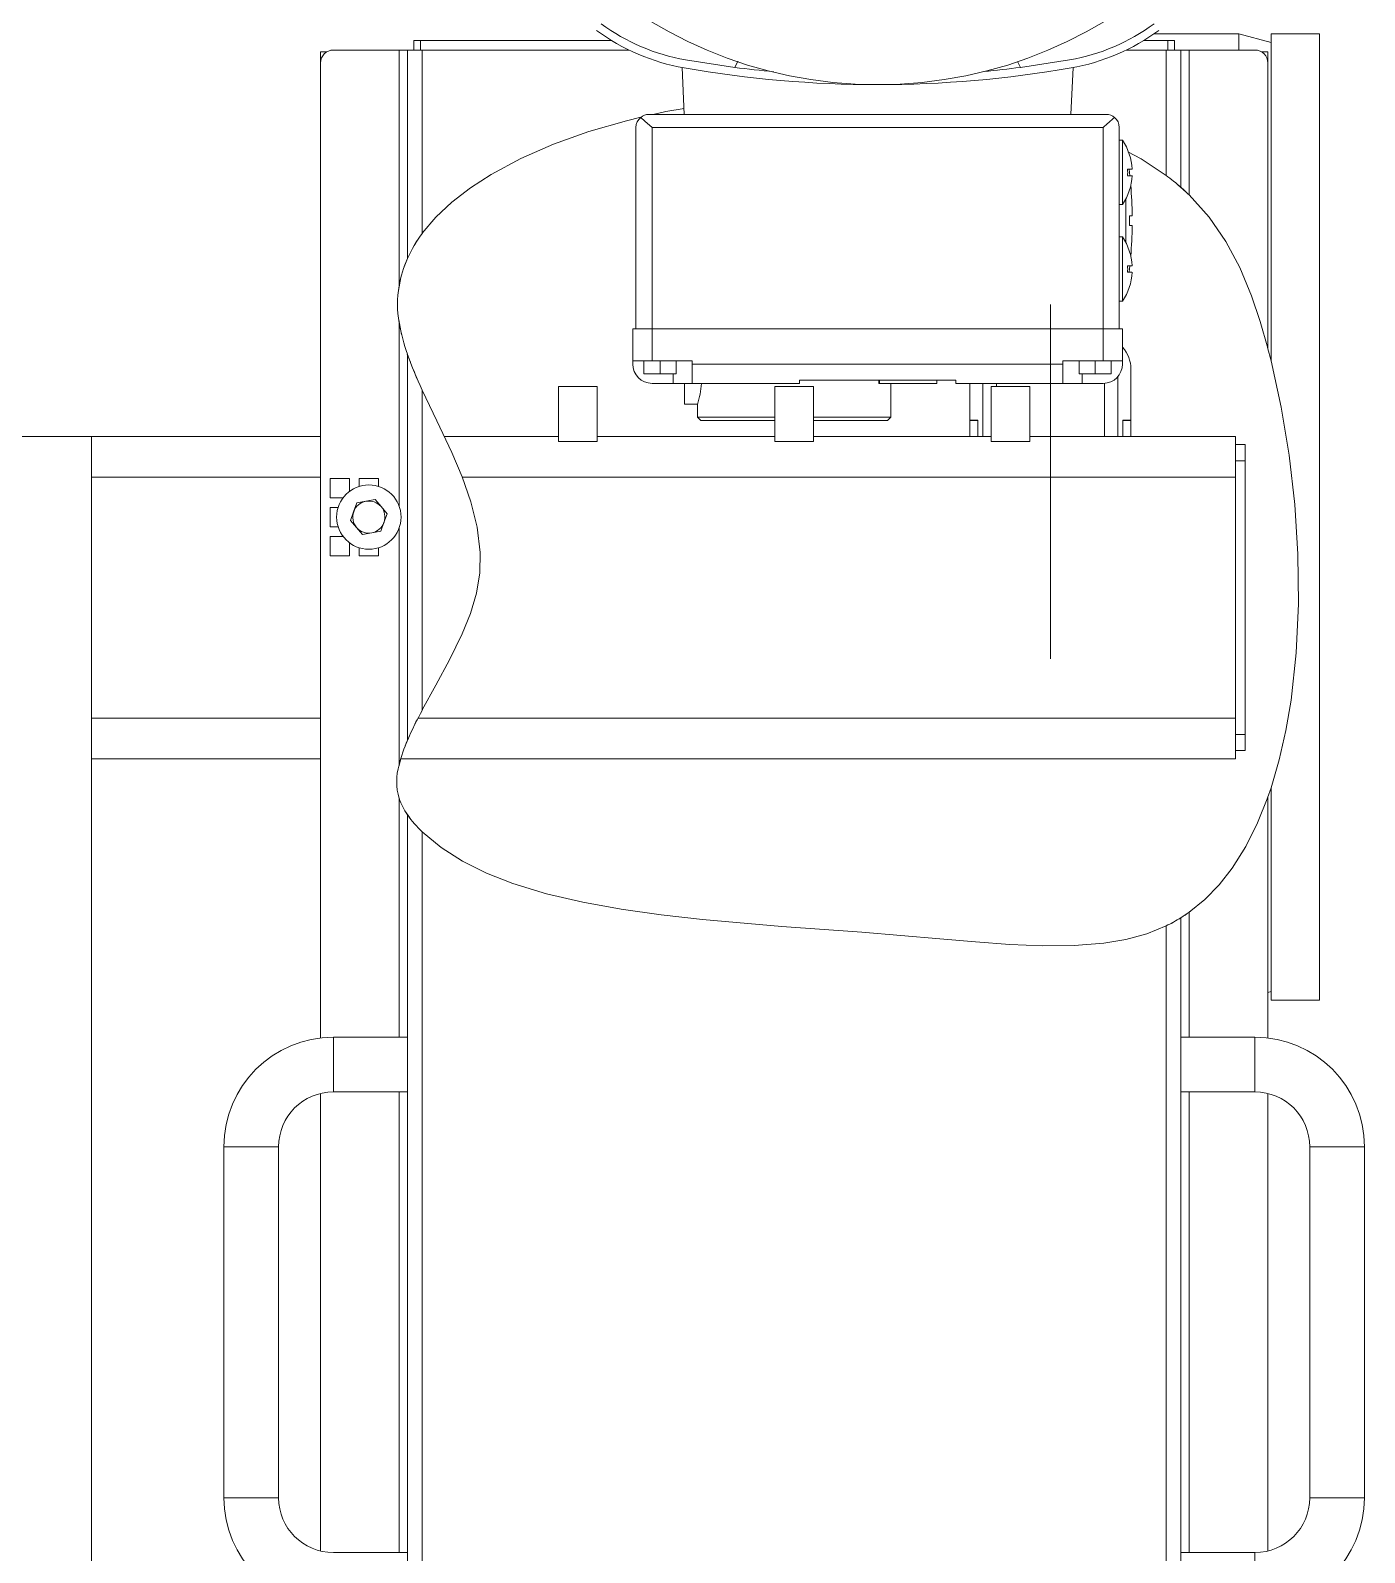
# Model space of a CAD drawing. Header units: millimetres. Extents: x -283029 to -254660, y -24907 to 10674.
# Drawn here: x -278935.19 to -278921.02, y -18278.67 to -18262.49 of the extents above; entities that cross this region are included whole.
import ezdxf

# ---------------------------------------------------------------- set-up
doc = ezdxf.new("R2010")
doc.units = ezdxf.units.MM
doc.header["$LTSCALE"] = 100
doc.linetypes.add('CENTERX2', pattern=[20.32, 12.7, -2.54, 2.54, -2.54])

msp = doc.modelspace()

# ---------------------------------------------------------------- linework, layer by layer
at = {"color": 1, "linetype": 'Continuous', "lineweight": 0}
for p, q in [((-278923.254, -18262.524), (-278922.351, -18262.524)), ((-278922.351, -18262.524), (-278922.351, -18262.695)), ((-278922.009, -18262.616), (-278922.351, -18262.524)), ((-278922.009, -18262.524), (-278921.495, -18262.524)), ((-278922.009, -18262.524), (-278922.009, -18266.001)), ((-278921.495, -18262.524), (-278921.495, -18272.798)), ((-278932.112, -18262.832), (-278932.112, -18262.715)), ((-278932.112, -18262.715), (-278932.046, -18262.715)), ((-278931.975, -18262.695), (-278931.276, -18262.695)), ((-278931.187, -18262.695), (-278931.276, -18262.695)), ((-278931.276, -18262.695), (-278931.276, -18265.201)), ((-278931.187, -18264.91), (-278931.187, -18262.695)), ((-278931.187, -18262.695), (-278931.03, -18262.695)), ((-278931.119, -18262.695), (-278931.119, -18262.592)), ((-278931.119, -18262.592), (-278931.05, -18262.592)), ((-278929.022, -18262.592), (-278931.05, -18262.592)), ((-278931.05, -18262.592), (-278931.05, -18262.695)), ((-278928.833, -18262.695), (-278931.03, -18262.695)), ((-278931.03, -18262.695), (-278931.03, -18264.643)), ((-278923.125, -18262.695), (-278923.548, -18262.695)), ((-278923.105, -18262.592), (-278923.36, -18262.592)), ((-278923.125, -18262.695), (-278922.968, -18262.695)), ((-278923.125, -18264.028), (-278923.125, -18262.695)), ((-278923.105, -18262.592), (-278923.036, -18262.592)), ((-278923.105, -18262.695), (-278923.105, -18262.592)), ((-278923.036, -18262.592), (-278923.036, -18262.695)), ((-278922.968, -18262.695), (-278922.968, -18264.155)), ((-278922.879, -18262.695), (-278922.968, -18262.695)), ((-278922.879, -18262.695), (-278922.18, -18262.695)), ((-278922.879, -18264.236), (-278922.879, -18262.695)), ((-278922.11, -18262.715), (-278922.043, -18262.715)), ((-278922.043, -18262.715), (-278922.043, -18262.832)), ((-278932.112, -18273.2), (-278932.112, -18262.832)), ((-278927.709, -18262.88), (-278928.232, -18262.8)), ((-278927.709, -18262.88), (-278927.676, -18262.814)), ((-278924.705, -18262.816), (-278924.672, -18262.88)), ((-278924.15, -18262.8), (-278924.672, -18262.88)), ((-278922.043, -18262.832), (-278922.043, -18265.866)), ((-278928.245, -18263.38), (-278928.267, -18262.881)), ((-278924.114, -18262.881), (-278924.136, -18263.38)), ((-278928.759, -18265.658), (-278928.759, -18263.517)), ((-278923.759, -18263.38), (-278928.622, -18263.38)), ((-278928.588, -18263.517), (-278923.793, -18263.517)), ((-278928.588, -18265.658), (-278928.588, -18263.517)), ((-278928.533, -18263.37), (-278928.533, -18263.38)), ((-278928.533, -18263.37), (-278928.533, -18263.38)), ((-278923.793, -18263.517), (-278923.793, -18265.658)), ((-278923.622, -18263.517), (-278923.622, -18265.658)), ((-278923.588, -18263.654), (-278923.622, -18263.654)), ((-278923.588, -18263.996), (-278923.588, -18263.654)), ((-278923.588, -18264.339), (-278923.588, -18263.996)), ((-278923.534, -18263.962), (-278923.487, -18263.962)), ((-278923.488, -18264.031), (-278923.534, -18264.031)), ((-278923.554, -18264.51), (-278923.554, -18264.28)), ((-278923.622, -18264.339), (-278923.588, -18264.339)), ((-278923.514, -18264.459), (-278923.485, -18264.459)), ((-278923.554, -18264.74), (-278923.554, -18264.51)), ((-278923.485, -18264.562), (-278923.514, -18264.562)), ((-278923.588, -18264.681), (-278923.622, -18264.681)), ((-278923.588, -18265.024), (-278923.588, -18264.681)), ((-278931.18, -18264.894), (-278931.221, -18264.995)), ((-278931.257, -18265.112), (-278931.283, -18265.251)), ((-278923.588, -18265.366), (-278923.588, -18265.024)), ((-278923.534, -18264.99), (-278923.487, -18264.99)), ((-278923.488, -18265.058), (-278923.534, -18265.058)), ((-278923.622, -18265.366), (-278923.588, -18265.366)), ((-278931.28, -18265.562), (-278931.25, -18265.721)), ((-278931.276, -18265.596), (-278931.276, -18267.544)), ((-278928.793, -18266), (-278928.793, -18265.658)), ((-278928.588, -18265.658), (-278928.793, -18265.658)), ((-278923.793, -18265.658), (-278928.588, -18265.658)), ((-278928.588, -18266), (-278928.588, -18265.658)), ((-278923.588, -18265.658), (-278923.793, -18265.658)), ((-278923.793, -18266), (-278923.793, -18265.658)), ((-278923.588, -18266), (-278923.588, -18265.658)), ((-278931.189, -18265.927), (-278931.156, -18266.014)), ((-278931.187, -18270.034), (-278931.187, -18265.931)), ((-278922.047, -18265.857), (-278922.009, -18266.001)), ((-278928.793, -18266), (-278928.588, -18266)), ((-278928.793, -18266.034), (-278928.793, -18266)), ((-278928.674, -18266), (-278928.674, -18266.137)), ((-278928.588, -18266), (-278928.16, -18266)), ((-278928.502, -18266.137), (-278928.502, -18266)), ((-278928.331, -18266), (-278928.331, -18266.137)), ((-278928.16, -18266), (-278928.16, -18266.034)), ((-278928.16, -18266.034), (-278928.16, -18266.24)), ((-278928.16, -18266.034), (-278924.221, -18266.034)), ((-278924.221, -18266.034), (-278924.221, -18266)), ((-278924.221, -18266), (-278923.793, -18266)), ((-278924.221, -18266.24), (-278924.221, -18266.034)), ((-278924.05, -18266.137), (-278924.05, -18266)), ((-278923.879, -18266), (-278923.879, -18266.137)), ((-278923.793, -18266), (-278923.588, -18266)), ((-278923.708, -18266.137), (-278923.708, -18266)), ((-278923.588, -18266), (-278923.588, -18266.034)), ((-278923.499, -18266.631), (-278923.499, -18266.086)), ((-278929.582, -18266.274), (-278929.582, -18266.856)), ((-278929.582, -18266.274), (-278929.582, -18266.856)), ((-278929.171, -18266.274), (-278929.582, -18266.274)), ((-278929.171, -18266.856), (-278929.171, -18266.274)), ((-278929.171, -18266.856), (-278929.171, -18266.274)), ((-278928.674, -18266.137), (-278928.502, -18266.137)), ((-278928.365, -18266.24), (-278928.588, -18266.24)), ((-278928.502, -18266.137), (-278928.331, -18266.137)), ((-278928.365, -18266.137), (-278928.365, -18266.24)), ((-278928.16, -18266.24), (-278928.365, -18266.24)), ((-278928.242, -18266.24), (-278928.242, -18266.462)), ((-278928.16, -18266.24), (-278927.021, -18266.24)), ((-278927.283, -18266.274), (-278927.283, -18266.856)), ((-278927.283, -18266.274), (-278927.283, -18266.856)), ((-278926.872, -18266.274), (-278927.283, -18266.274)), ((-278927.021, -18266.205), (-278925.36, -18266.205)), ((-278927.021, -18266.24), (-278927.021, -18266.205)), ((-278926.872, -18266.856), (-278926.872, -18266.274)), ((-278926.872, -18266.856), (-278926.872, -18266.274)), ((-278926.177, -18266.205), (-278926.177, -18266.24)), ((-278926.177, -18266.24), (-278926.172, -18266.24)), ((-278926.172, -18266.205), (-278926.172, -18266.24)), ((-278926.171, -18266.24), (-278926.171, -18266.205)), ((-278925.562, -18266.24), (-278926.171, -18266.24)), ((-278926.05, -18266.599), (-278926.05, -18266.24)), ((-278925.562, -18266.205), (-278925.562, -18266.24)), ((-278925.36, -18266.205), (-278925.36, -18266.24)), ((-278925.36, -18266.24), (-278924.221, -18266.24)), ((-278925.211, -18266.24), (-278925.211, -18266.631)), ((-278925.074, -18266.24), (-278925.074, -18266.805)), ((-278924.984, -18266.274), (-278924.984, -18266.856)), ((-278924.984, -18266.274), (-278924.984, -18266.856)), ((-278924.574, -18266.274), (-278924.984, -18266.274)), ((-278924.929, -18266.274), (-278924.929, -18266.24)), ((-278924.574, -18266.856), (-278924.574, -18266.274)), ((-278924.574, -18266.856), (-278924.574, -18266.274)), ((-278924.016, -18266.24), (-278924.221, -18266.24)), ((-278924.05, -18266.137), (-278923.879, -18266.137)), ((-278924.016, -18266.137), (-278924.016, -18266.24)), ((-278923.793, -18266.24), (-278924.016, -18266.24)), ((-278923.879, -18266.137), (-278923.708, -18266.137)), ((-278923.781, -18266.805), (-278923.781, -18266.239)), ((-278923.636, -18266.805), (-278923.636, -18266.166)), ((-278931.03, -18266.31), (-278931.03, -18269.712)), ((-278928.242, -18266.462), (-278928.105, -18266.462)), ((-278928.105, -18266.462), (-278928.105, -18266.599)), ((-278928.105, -18266.599), (-278928.071, -18266.634)), ((-278928.105, -18266.599), (-278927.283, -18266.599)), ((-278926.872, -18266.599), (-278926.05, -18266.599)), ((-278926.084, -18266.634), (-278926.05, -18266.599)), ((-278928.071, -18266.634), (-278927.283, -18266.634)), ((-278926.872, -18266.634), (-278926.084, -18266.634)), ((-278925.125, -18266.631), (-278925.211, -18266.631)), ((-278925.211, -18266.634), (-278925.211, -18266.631)), ((-278925.211, -18266.805), (-278925.211, -18266.634)), ((-278925.125, -18266.634), (-278925.211, -18266.634)), ((-278925.125, -18266.634), (-278925.125, -18266.631)), ((-278925.125, -18266.805), (-278925.125, -18266.634)), ((-278923.499, -18266.631), (-278923.584, -18266.631)), ((-278923.584, -18266.631), (-278923.584, -18266.634)), ((-278923.584, -18266.634), (-278923.584, -18266.805)), ((-278923.499, -18266.634), (-278923.584, -18266.634)), ((-278923.499, -18266.631), (-278923.499, -18266.634)), ((-278923.499, -18266.634), (-278923.499, -18266.805)), ((-278935.914, -18266.805), (-278934.544, -18266.805)), ((-278934.544, -18266.805), (-278932.112, -18266.805)), ((-278934.544, -18266.805), (-278934.544, -18294.203)), ((-278930.795, -18266.805), (-278929.582, -18266.805)), ((-278929.582, -18266.856), (-278929.171, -18266.856)), ((-278929.171, -18266.805), (-278927.283, -18266.805)), ((-278927.283, -18266.856), (-278926.872, -18266.856)), ((-278926.872, -18266.805), (-278924.984, -18266.805)), ((-278924.984, -18266.856), (-278924.574, -18266.856)), ((-278924.574, -18266.805), (-278922.386, -18266.805)), ((-278922.386, -18267.236), (-278922.386, -18266.805)), ((-278922.386, -18266.89), (-278922.283, -18266.89)), ((-278922.283, -18266.89), (-278922.283, -18267.062)), ((-278922.283, -18267.062), (-278922.386, -18267.062)), ((-278922.283, -18267.062), (-278922.283, -18269.973)), ((-278934.544, -18267.236), (-278932.112, -18267.236)), ((-278930.605, -18267.236), (-278922.386, -18267.236)), ((-278922.386, -18269.798), (-278922.386, -18267.236)), ((-278932.009, -18267.25), (-278932.009, -18267.456)), ((-278931.804, -18267.25), (-278932.009, -18267.25)), ((-278931.804, -18267.387), (-278931.804, -18267.25)), ((-278931.701, -18267.25), (-278931.701, -18267.334)), ((-278931.496, -18267.25), (-278931.701, -18267.25)), ((-278931.496, -18267.334), (-278931.496, -18267.25)), ((-278932.009, -18267.456), (-278931.872, -18267.456)), ((-278931.925, -18267.558), (-278932.009, -18267.558)), ((-278932.009, -18267.558), (-278932.009, -18267.764)), ((-278931.76, -18267.604), (-278931.727, -18267.511)), ((-278931.63, -18267.493), (-278931.727, -18267.511)), ((-278931.532, -18267.475), (-278931.63, -18267.493)), ((-278931.532, -18267.475), (-278931.468, -18267.55)), ((-278931.468, -18267.55), (-278931.404, -18267.625)), ((-278931.793, -18267.697), (-278931.76, -18267.604)), ((-278931.728, -18267.772), (-278931.793, -18267.697)), ((-278931.47, -18267.811), (-278931.437, -18267.718)), ((-278931.437, -18267.718), (-278931.404, -18267.625)), ((-278932.009, -18267.764), (-278931.925, -18267.764)), ((-278932.009, -18267.866), (-278932.009, -18268.072)), ((-278931.872, -18267.866), (-278932.009, -18267.866)), ((-278931.664, -18267.847), (-278931.728, -18267.772)), ((-278931.664, -18267.847), (-278931.567, -18267.829)), ((-278931.567, -18267.829), (-278931.47, -18267.811)), ((-278931.276, -18267.778), (-278931.276, -18270.294)), ((-278931.804, -18268.072), (-278931.804, -18267.935)), ((-278931.701, -18267.988), (-278931.701, -18268.072)), ((-278931.496, -18268.072), (-278931.496, -18267.988)), ((-278932.009, -18268.072), (-278931.804, -18268.072)), ((-278931.701, -18268.072), (-278931.496, -18268.072)), ((-278934.544, -18269.798), (-278932.112, -18269.798)), ((-278931.075, -18269.798), (-278922.386, -18269.798)), ((-278922.386, -18269.798), (-278922.386, -18270.23)), ((-278931.167, -18269.987), (-278931.212, -18270.094)), ((-278922.386, -18269.973), (-278922.283, -18269.973)), ((-278922.283, -18269.973), (-278922.283, -18270.144)), ((-278922.283, -18270.144), (-278922.386, -18270.144)), ((-278934.544, -18270.23), (-278932.112, -18270.23)), ((-278931.259, -18270.23), (-278931.28, -18270.312)), ((-278931.259, -18270.23), (-278922.386, -18270.23)), ((-278922.009, -18270.539), (-278922.047, -18270.645)), ((-278922.043, -18270.639), (-278922.043, -18273.2)), ((-278922.009, -18270.539), (-278922.009, -18272.798)), ((-278931.276, -18270.652), (-278931.276, -18273.192)), ((-278931.215, -18270.784), (-278931.164, -18270.86)), ((-278931.187, -18289.751), (-278931.187, -18270.828)), ((-278931.03, -18271.009), (-278931.03, -18289.751)), ((-278922.968, -18271.921), (-278922.968, -18289.751)), ((-278922.879, -18273.192), (-278922.879, -18271.861)), ((-278923.125, -18289.751), (-278923.125, -18272.009)), ((-278923.071, -18271.981), (-278923.068, -18271.979)), ((-278922.043, -18272.716), (-278922.009, -18272.706)), ((-278922.009, -18272.798), (-278921.495, -18272.798)), ((-278931.187, -18273.192), (-278931.975, -18273.192)), ((-278931.975, -18273.483), (-278931.975, -18273.192)), ((-278922.18, -18273.192), (-278922.968, -18273.192)), ((-278922.18, -18273.192), (-278922.18, -18273.774)), ((-278931.975, -18273.774), (-278931.975, -18273.483)), ((-278932.112, -18278.655), (-278932.112, -18273.791)), ((-278931.975, -18273.774), (-278931.187, -18273.774)), ((-278931.276, -18273.774), (-278931.276, -18278.672)), ((-278922.968, -18273.774), (-278922.18, -18273.774)), ((-278922.879, -18278.672), (-278922.879, -18273.774)), ((-278922.043, -18273.791), (-278922.043, -18278.655)), ((-278933.139, -18274.356), (-278933.139, -18278.089)), ((-278932.848, -18274.356), (-278933.139, -18274.356)), ((-278932.557, -18274.356), (-278932.848, -18274.356)), ((-278932.557, -18278.089), (-278932.557, -18274.356)), ((-278921.598, -18274.356), (-278921.598, -18278.089)), ((-278921.016, -18274.356), (-278921.598, -18274.356)), ((-278921.016, -18278.089), (-278921.016, -18274.356)), ((-278932.848, -18278.089), (-278933.139, -18278.089)), ((-278932.557, -18278.089), (-278932.848, -18278.089)), ((-278921.016, -18278.089), (-278921.598, -18278.089)), ((-278931.187, -18278.672), (-278931.975, -18278.672)), ((-278922.18, -18278.672), (-278922.968, -18278.672)), ((-278922.18, -18279.254), (-278922.18, -18278.672))]:
    msp.add_line(p, q, dxfattribs=at)
at = {"color": 1, "linetype": 'CENTERX2', "lineweight": 0}
msp.add_line((-278924.355, -18265.401), (-278924.355, -18269.168), dxfattribs=at)
at = {"color": 1, "linetype": 'Continuous', "lineweight": 0}
for points in [[(-278928.248, -18263.315), (-278928.441, -18263.349), (-278928.577, -18263.38)], [(-278928.707, -18263.41), (-278928.86, -18263.446), (-278929.26, -18263.561), (-278929.635, -18263.696), (-278929.983, -18263.848), (-278930.299, -18264.017), (-278930.519, -18264.159), (-278930.715, -18264.311), (-278930.886, -18264.472), (-278931.03, -18264.643)], [(-278928.709, -18263.411), (-278928.663, -18263.451), (-278928.588, -18263.517), (-278928.588, -18263.517)], [(-278923.125, -18264.028), (-278923.39, -18263.853), (-278923.53, -18263.779)], [(-278923.51, -18264.031), (-278923.514, -18263.997), (-278923.518, -18263.962)], [(-278922.87, -18264.245), (-278922.943, -18264.176), (-278923, -18264.127)], [(-278922.043, -18265.866), (-278922.124, -18265.58), (-278922.217, -18265.307), (-278922.341, -18265.008), (-278922.49, -18264.729), (-278922.667, -18264.471), (-278922.879, -18264.236)], [(-278923.518, -18265.058), (-278923.514, -18265.023), (-278923.51, -18264.99)], [(-278922.009, -18266.001), (-278921.902, -18266.491), (-278921.818, -18267.002), (-278921.758, -18267.526), (-278921.724, -18268.056), (-278921.718, -18268.585), (-278921.741, -18269.104), (-278921.796, -18269.607), (-278921.852, -18269.931), (-278921.922, -18270.243), (-278922.009, -18270.539)], [(-278931.03, -18266.31), (-278930.874, -18266.637), (-278930.716, -18266.973), (-278930.605, -18267.234), (-278930.513, -18267.499), (-278930.447, -18267.768), (-278930.415, -18268.039), (-278930.42, -18268.254), (-278930.455, -18268.47), (-278930.518, -18268.686), (-278930.605, -18268.902), (-278930.739, -18269.179), (-278930.886, -18269.45), (-278931.03, -18269.712)], [(-278922.879, -18271.861), (-278922.713, -18271.726), (-278922.562, -18271.57), (-278922.424, -18271.394), (-278922.279, -18271.164), (-278922.153, -18270.912), (-278922.043, -18270.639)], [(-278931.089, -18270.949), (-278931.086, -18270.952), (-278931.085, -18270.953)], [(-278931.03, -18271.009), (-278930.831, -18271.175), (-278930.603, -18271.321), (-278930.349, -18271.448), (-278930.069, -18271.557), (-278929.711, -18271.667), (-278929.325, -18271.757), (-278928.918, -18271.831), (-278928.492, -18271.891), (-278928.052, -18271.94), (-278927.209, -18272.013), (-278926.359, -18272.075), (-278925.529, -18272.144), (-278925.152, -18272.178), (-278924.787, -18272.205), (-278924.437, -18272.22), (-278924.102, -18272.218), (-278923.786, -18272.192), (-278923.552, -18272.152), (-278923.331, -18272.092), (-278923.125, -18272.009)], [(-278922.991, -18271.935), (-278922.942, -18271.905), (-278922.87, -18271.855)]]:
    msp.add_lwpolyline(points, dxfattribs=at)
for centre, radius in [((-278926.191, -18258.414), 4.649), ((-278931.598, -18267.661), 0.342)]:
    msp.add_circle(centre, radius, dxfattribs=at)
for centre, radius, start, end in [((-278927.862, -18260.692), 2.226, 233.7223, 260.0673), ((-278927.862, -18260.692), 2.14, 233.7223, 260.0673), ((-278924.519, -18260.692), 2.14, 279.9327, 306.2777), ((-278924.519, -18260.692), 2.226, 279.9327, 306.2777), ((-278931.975, -18262.832), 0.137, 90, 180), ((-278922.18, -18262.832), 0.137, 0, 90), ((-278926.191, -18251.145), 11.918, 260.0673, 279.9327), ((-278926.294, -18252.003), 10.968, 262.5856, 264.768), ((-278926.058, -18252.312), 10.658, 275.3628, 277.4706), ((-278928.622, -18263.517), 0.137, 129.3372, 180), ((-278928.622, -18263.517), 0.137, 90, 129.3372), ((-278919.981, -18267.752), 5.698, 130.3781, 131.996), ((-278923.759, -18263.517), 0.137, 50.6628, 90), ((-278923.759, -18263.517), 0.137, 0, 50.6628), ((-278924.107, -18263.996), 0.622, 3.1708, 33.3985), ((-278924.107, -18263.996), 0.574, 356.5802, 3.4198), ((-278924.107, -18263.996), 0.622, 326.6015, 356.8309), ((-278928.049, -18264.51), 4.564, 0.6447, 4.7227), ((-278924.662, -18266.096), 2.577, 48.8982, 53.3979), ((-278924.173, -18265.481), 1.791, 50.3981, 52.0061), ((-278924.531, -18265.945), 2.377, 45.9626, 48.8773), ((-278928.049, -18264.51), 4.535, 359.3509, 0.6491), ((-278929.897, -18265.49), 1.414, 143.1959, 155.7953), ((-278928.049, -18264.51), 4.564, 355.2773, 359.355), ((-278930.264, -18265.258), 0.98, 146.8285, 149.6485), ((-278924.107, -18265.024), 0.622, 3.1708, 33.3985), ((-278930.072, -18265.411), 1.223, 155.8373, 170.1346), ((-278924.107, -18265.024), 0.622, 326.6015, 356.8309), ((-278924.107, -18265.024), 0.574, 356.5802, 3.4198), ((-278930.102, -18265.399), 1.191, 170.4575, 189.5425), ((-278929.293, -18265.247), 2.013, 189.9757, 199.8377), ((-278927.169, -18264.484), 4.271, 199.799, 205.3108), ((-278923.841, -18266.086), 0.342, 0, 42.2686), ((-278927.143, -18264.462), 4.303, 202.3297, 203.6518), ((-278928.588, -18266.034), 0.205, 180, 270), ((-278923.793, -18266.034), 0.205, 270, 0), ((-278929.052, -18266.164), 0.993, 342.5142, 355.6231), ((-278931.598, -18267.661), 0.171, 100.5451, 160.5451), ((-278931.598, -18267.661), 0.171, 40.5451, 100.5451), ((-278931.598, -18267.661), 0.171, 340.5451, 40.5451), ((-278931.598, -18267.661), 0.171, 160.5451, 220.5451), ((-278931.598, -18267.661), 0.171, 280.5451, 340.5451), ((-278931.598, -18267.661), 0.171, 220.5451, 280.5451), ((-278927.606, -18271.589), 3.904, 151.2628, 156.5181), ((-278927.573, -18271.618), 3.947, 152.8489, 154.354), ((-278929.539, -18270.743), 1.794, 156.71, 165.4998), ((-278930.651, -18270.473), 0.651, 164.0243, 195.9757), ((-278930.637, -18270.438), 0.674, 198.4726, 215.2817), ((-278930.206, -18270.133), 1.202, 215.2824, 226.745), ((-278923.836, -18270.539), 1.632, 295.8021, 302.1258), ((-278923.858, -18270.504), 1.674, 302.1224, 305.7982), ((-278931.975, -18274.356), 1.164, 90, 180), ((-278922.18, -18274.356), 1.164, 0, 90), ((-278931.975, -18274.356), 0.582, 90, 180), ((-278922.18, -18274.356), 0.582, 0, 90), ((-278931.975, -18278.089), 1.164, 180, 270), ((-278931.975, -18278.089), 0.582, 180, 270), ((-278922.18, -18278.089), 0.582, 270, 0), ((-278922.18, -18278.089), 1.164, 270, 0)]:
    msp.add_arc(centre, radius, start, end, dxfattribs=at)

doc.saveas('drawing.dxf')
